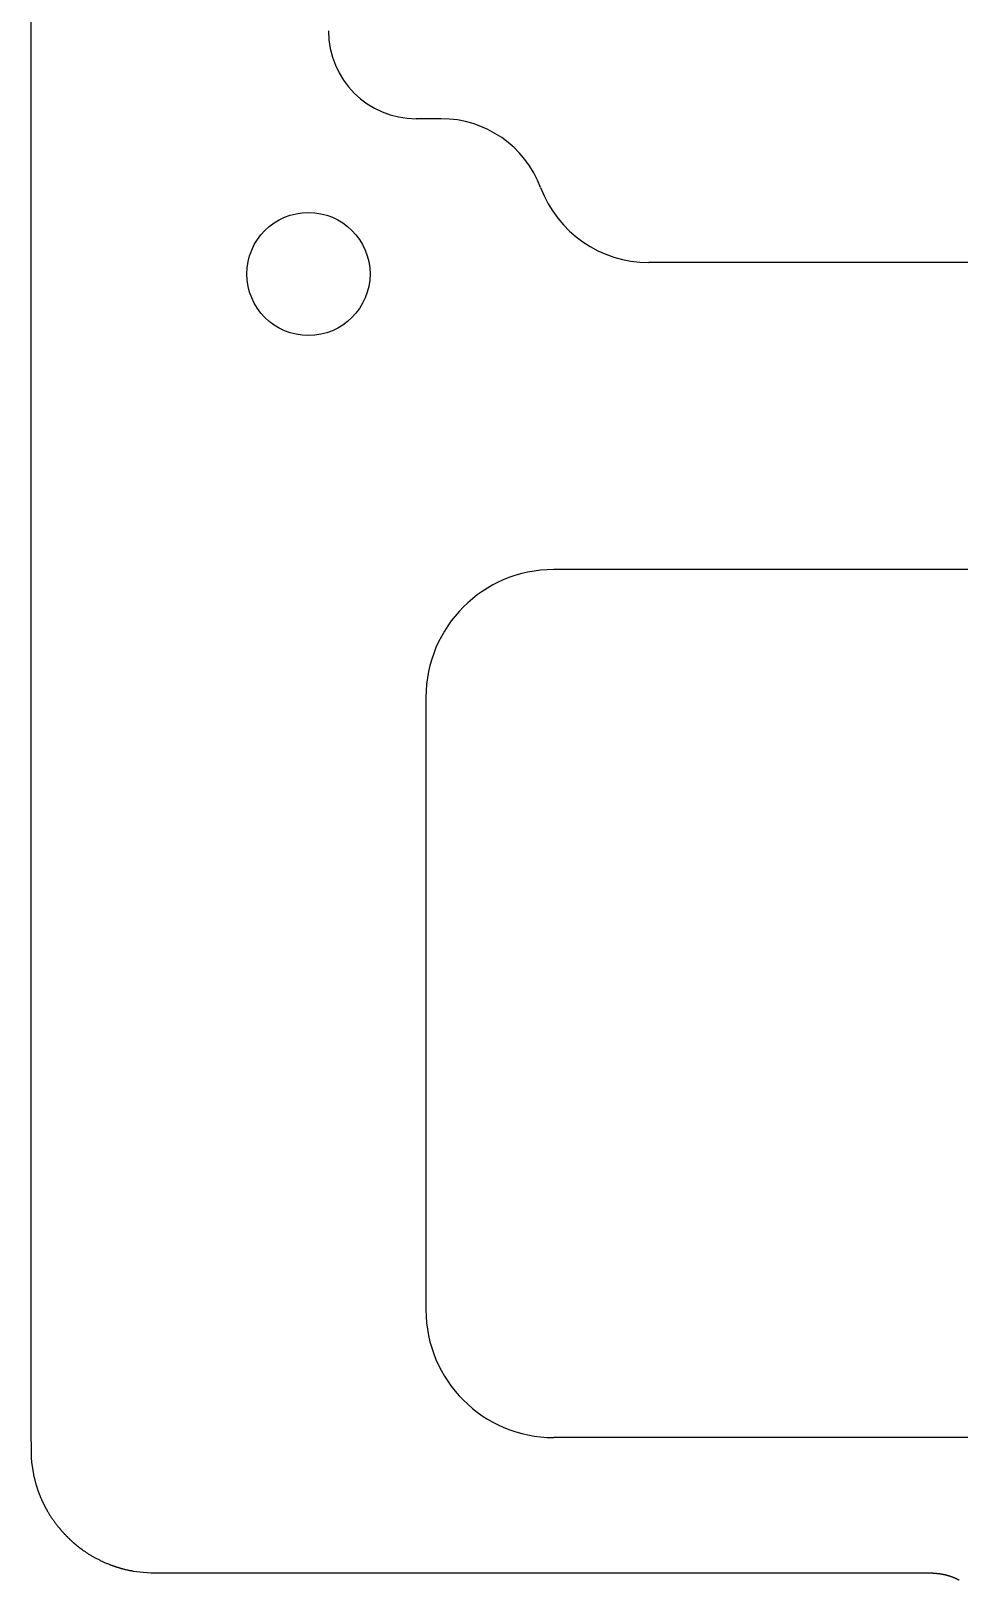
# Model space of a CAD drawing. Header units: millimetres. Extents: x -9 to 276, y -90 to 14.
# Drawn here: x -9 to 6.07, y -85.57 to -60.4 of the extents above; entities that cross this region are included whole.
import ezdxf

# ---------------------------------------------------------------- set-up
doc = ezdxf.new("R2010")
doc.units = ezdxf.units.MM
doc.layers.add('BLACK', color=7, linetype='CONTINUOUS')

msp = doc.modelspace()

# ---------------------------------------------------------------- linework, layer by layer
at = {"layer": 'BLACK', "linetype": 'Continuous'}
for p, q in [((-8.998551, -55.287502), (-8.998551, -62.236114)), ((-2.338725, -61.82749), (-2.742825, -61.82749)), ((-8.998551, -62.236114), (-8.998551, -65.710419)), ((22.783125, -64.16396), (1.032275, -64.16396)), ((-8.998551, -65.710419), (-8.998551, -69.184725)), ((-8.998551, -69.184725), (-8.998552, -72.659031)), ((10.03895, -69.15205), (-0.511051, -69.15205)), ((-2.58605, -71.22705), (-2.58605, -81.177051)), ((-8.998552, -72.659031), (-8.998552, -76.133336)), ((-8.998552, -76.133336), (-8.998552, -77.870489)), ((-8.998552, -77.870489), (-8.998552, -79.607642)), ((-8.998552, -79.607642), (-8.998552, -80.476218)), ((-8.998552, -80.476218), (-8.998552, -81.778633)), ((-8.998552, -81.778633), (-8.998552, -82.213265)), ((-8.998552, -82.213265), (-8.998552, -82.647659)), ((-8.998552, -82.647659), (-8.998552, -82.864804)), ((-8.998552, -82.973376), (-8.998553, -82.996893)), ((-8.998553, -82.996893), (-8.998552, -83.081948)), ((-8.998552, -82.864804), (-8.998552, -82.973376)), ((-8.998552, -83.081948), (-8.998517, -83.25464)), ((-8.998517, -83.25464), (-8.998413, -83.381389)), ((10.03895, -83.25205), (-0.51105, -83.25205)), ((-8.998413, -83.381389), (-8.99832, -83.416057)), ((-8.998291, -83.471988), (-8.998321, -83.477435)), ((-8.998321, -83.477435), (-8.998306, -83.482633)), ((-8.99832, -83.416057), (-8.998249, -83.442575)), ((-8.998306, -83.482633), (-8.99821, -83.488777)), ((-8.99824, -83.462195), (-8.998291, -83.471988)), ((-8.998249, -83.442575), (-8.998234, -83.45338)), ((-8.998234, -83.45338), (-8.99824, -83.462195)), ((-8.99821, -83.488777), (-8.997998, -83.497058)), ((-8.997998, -83.497058), (-8.99455, -83.576669)), ((-8.99455, -83.576669), (-8.987916, -83.656083)), ((-8.987916, -83.656083), (-8.965091, -83.814315)), ((-8.965091, -83.814315), (-8.962819, -83.826339)), ((-8.962819, -83.826339), (-8.960452, -83.838437)), ((-8.960452, -83.838437), (-8.957989, -83.850604)), ((-8.957989, -83.850604), (-8.955433, -83.862833)), ((-8.955433, -83.862833), (-8.952782, -83.875119)), ((-8.952782, -83.875119), (-8.950039, -83.887456)), ((-8.950039, -83.887456), (-8.947204, -83.899837)), ((-8.947204, -83.899837), (-8.944278, -83.912257)), ((-8.944278, -83.912257), (-8.941262, -83.924709)), ((-8.941262, -83.924709), (-8.938157, -83.937187)), ((-8.938157, -83.937187), (-8.934966, -83.949684)), ((-8.934966, -83.949684), (-8.931688, -83.962194)), ((-8.931688, -83.962194), (-8.928326, -83.974711)), ((-8.928326, -83.974711), (-8.926613, -83.98097)), ((-8.926613, -83.98097), (-8.924881, -83.987227)), ((-8.924881, -83.987227), (-8.923128, -83.993483)), ((-8.923128, -83.993483), (-8.921354, -83.999737)), ((-8.921354, -83.999737), (-8.919561, -84.005987)), ((-8.919561, -84.005987), (-8.917749, -84.012235)), ((-8.917749, -84.012235), (-8.915917, -84.018475)), ((-8.915917, -84.018475), (-8.914065, -84.024712)), ((-8.914065, -84.024712), (-8.912195, -84.030941)), ((-8.912195, -84.030941), (-8.910306, -84.037165)), ((-8.910306, -84.037165), (-8.908399, -84.043377)), ((-8.908399, -84.043377), (-8.906472, -84.049585)), ((-8.906472, -84.049585), (-8.904529, -84.055779)), ((-8.904529, -84.055779), (-8.902567, -84.061967)), ((-8.902567, -84.061967), (-8.900589, -84.068139)), ((-8.900589, -84.068139), (-8.898592, -84.074304)), ((-8.898592, -84.074304), (-8.896579, -84.080451)), ((-8.896579, -84.080451), (-8.894548, -84.086591)), ((-8.894548, -84.086591), (-8.892503, -84.09271)), ((-8.892503, -84.09271), (-8.89044, -84.098821)), ((-8.89044, -84.098821), (-8.888362, -84.10491)), ((-8.888362, -84.10491), (-8.886267, -84.11099)), ((-8.886267, -84.11099), (-8.884159, -84.117045)), ((-8.884159, -84.117045), (-8.882033, -84.12309)), ((-8.882033, -84.12309), (-8.879896, -84.129109)), ((-8.879896, -84.129109), (-8.877741, -84.135117)), ((-8.877741, -84.135117), (-8.874585, -84.143808)), ((-8.874585, -84.143808), (-8.872399, -84.149758)), ((-8.872399, -84.149758), (-8.870195, -84.155697)), ((-8.870195, -84.155697), (-8.867981, -84.161605)), ((-8.867981, -84.161605), (-8.865751, -84.167502)), ((-8.865751, -84.167502), (-8.863509, -84.17337)), ((-8.863509, -84.17337), (-8.861251, -84.179227)), ((-8.861251, -84.179227), (-8.858981, -84.185056)), ((-8.858981, -84.185056), (-8.856695, -84.190875)), ((-8.856695, -84.190875), (-8.854397, -84.196667)), ((-8.854397, -84.196667), (-8.852082, -84.202449)), ((-8.852082, -84.202449), (-8.849755, -84.208206)), ((-8.849755, -84.208206), (-8.847411, -84.213953)), ((-8.847411, -84.213953), (-8.845054, -84.219675)), ((-8.845054, -84.219675), (-8.84268, -84.225389)), ((-8.84268, -84.225389), (-8.840294, -84.231079)), ((-8.840294, -84.231079), (-8.83789, -84.23676)), ((-8.83789, -84.23676), (-8.835474, -84.242419)), ((-8.835474, -84.242419), (-8.833039, -84.24807)), ((-8.833039, -84.24807), (-8.830592, -84.253699)), ((-8.830592, -84.253699), (-8.828126, -84.25932)), ((-8.828126, -84.25932), (-8.825648, -84.264922)), ((-8.825648, -84.264922), (-8.823151, -84.270515)), ((-8.823151, -84.270515), (-8.82064, -84.27609)), ((-8.82064, -84.27609), (-8.818111, -84.281657)), ((-8.818111, -84.281657), (-8.815568, -84.287207)), ((-8.815568, -84.287207), (-8.813006, -84.292748)), ((-8.813006, -84.292748), (-8.81043, -84.298274)), ((-8.81043, -84.298274), (-8.807835, -84.303792)), ((-8.807835, -84.303792), (-8.805225, -84.309294)), ((-8.805225, -84.309294), (-8.802597, -84.31479)), ((-8.802597, -84.31479), (-8.799953, -84.320271)), ((-8.799953, -84.320271), (-8.79729, -84.325745)), ((-8.79729, -84.325745), (-8.794612, -84.331206)), ((-8.794612, -84.331206), (-8.791914, -84.336661)), ((-8.791914, -84.336661), (-8.7892, -84.342103)), ((-8.7892, -84.342103), (-8.786467, -84.347538)), ((-8.786467, -84.347538), (-8.783718, -84.352962)), ((-8.783718, -84.352962), (-8.780949, -84.358381)), ((-8.780949, -84.358381), (-8.778162, -84.363788)), ((-8.778162, -84.363788), (-8.775357, -84.36919)), ((-8.775357, -84.36919), (-8.772533, -84.374582)), ((-8.772533, -84.374582), (-8.76969, -84.379969)), ((-8.76969, -84.379969), (-8.766829, -84.385347)), ((-8.766829, -84.385347), (-8.763948, -84.39072)), ((-8.763948, -84.39072), (-8.761049, -84.396085)), ((-8.761049, -84.396085), (-8.758129, -84.401445)), ((-8.758129, -84.401445), (-8.755191, -84.406799)), ((-8.755191, -84.406799), (-8.752232, -84.412147)), ((-8.752232, -84.412147), (-8.749254, -84.41749)), ((-8.749254, -84.41749), (-8.746255, -84.422828)), ((-8.746255, -84.422828), (-8.743236, -84.428161)), ((-8.743236, -84.428161), (-8.740197, -84.433489)), ((-8.740197, -84.433489), (-8.737136, -84.438814)), ((-8.737136, -84.438814), (-8.734056, -84.444134)), ((-8.734056, -84.444134), (-8.728655, -84.453366)), ((-8.728655, -84.453366), (-8.722356, -84.463985)), ((-8.722356, -84.463985), (-8.71596, -84.474612)), ((-8.71596, -84.474612), (-8.709467, -84.485243)), ((-8.709467, -84.485243), (-8.702879, -84.495878)), ((-8.702879, -84.495878), (-8.696196, -84.506513)), ((-8.696196, -84.506513), (-8.689419, -84.517147)), ((-8.689419, -84.517147), (-8.68255, -84.527778)), ((-8.68255, -84.527778), (-8.675589, -84.538404)), ((-8.675589, -84.538404), (-8.668537, -84.549021)), ((-8.668537, -84.549021), (-8.661396, -84.559629)), ((-8.661396, -84.559629), (-8.654166, -84.570225)), ((-8.654166, -84.570225), (-8.646849, -84.580807)), ((-8.646849, -84.580807), (-8.639447, -84.591372)), ((-8.639447, -84.591372), (-8.631959, -84.601918)), ((-8.631959, -84.601918), (-8.624389, -84.612444)), ((-8.624389, -84.612444), (-8.616736, -84.622946)), ((-8.616736, -84.622946), (-8.609004, -84.633423)), ((-8.609004, -84.633423), (-8.601192, -84.643873)), ((-8.601192, -84.643873), (-8.593302, -84.654292)), ((-8.593302, -84.654292), (-8.585337, -84.664679)), ((-8.585337, -84.664679), (-8.577297, -84.675032)), ((-8.577297, -84.675032), (-8.569184, -84.685348)), ((-8.569184, -84.685348), (-8.561, -84.695626)), ((-8.561, -84.695626), (-8.552746, -84.705862)), ((-8.552746, -84.705862), (-8.548593, -84.710964)), ((-8.548593, -84.710964), (-8.544424, -84.716055)), ((-8.544424, -84.716055), (-8.540238, -84.721135)), ((-8.540238, -84.721135), (-8.536036, -84.726203)), ((-8.536036, -84.726203), (-8.531818, -84.73126)), ((-8.531818, -84.73126), (-8.527583, -84.736304)), ((-8.527583, -84.736304), (-8.523334, -84.741335)), ((-8.523334, -84.741335), (-8.519068, -84.746355)), ((-8.519068, -84.746355), (-8.514788, -84.75136)), ((-8.514788, -84.75136), (-8.510491, -84.756354)), ((-8.510491, -84.756354), (-8.506181, -84.761333)), ((-8.506181, -84.761333), (-8.501856, -84.766299)), ((-8.501856, -84.766299), (-8.497517, -84.77125)), ((-8.497517, -84.77125), (-8.493162, -84.776189)), ((-8.493162, -84.776189), (-8.488795, -84.781111)), ((-8.488795, -84.781111), (-8.484413, -84.78602)), ((-8.484413, -84.78602), (-8.480019, -84.790913)), ((-8.480019, -84.790913), (-8.47561, -84.795792)), ((-8.47561, -84.795792), (-8.47119, -84.800654)), ((-8.47119, -84.800654), (-8.466756, -84.805502)), ((-8.466756, -84.805502), (-8.46231, -84.810332)), ((-8.46231, -84.810332), (-8.457851, -84.815148)), ((-8.457851, -84.815148), (-8.453381, -84.819946)), ((-8.453381, -84.819946), (-8.448897, -84.824729)), ((-8.448897, -84.824729), (-8.444404, -84.829492)), ((-8.444404, -84.829492), (-8.439898, -84.834242)), ((-8.439898, -84.834242), (-8.435382, -84.838971)), ((-8.435382, -84.838971), (-8.430853, -84.843685)), ((-8.430853, -84.843685), (-8.426317, -84.848379)), ((-8.426317, -84.848379), (-8.421766, -84.853058)), ((-8.421766, -84.853058), (-8.417209, -84.857715)), ((-8.417209, -84.857715), (-8.412639, -84.862357)), ((-8.412639, -84.862357), (-8.408062, -84.866978)), ((-8.408062, -84.866978), (-8.403472, -84.871582)), ((-8.403472, -84.871582), (-8.398876, -84.876165)), ((-8.398876, -84.876165), (-8.394268, -84.880731)), ((-8.394268, -84.880731), (-8.389655, -84.885275)), ((-8.389655, -84.885275), (-8.385029, -84.889802)), ((-8.385029, -84.889802), (-8.380399, -84.894306)), ((-8.380399, -84.894306), (-8.375757, -84.898794)), ((-8.375757, -84.898794), (-8.371111, -84.903257)), ((-8.371111, -84.903257), (-8.366453, -84.907704)), ((-8.366453, -84.907704), (-8.361792, -84.912127)), ((-8.361792, -84.912127), (-8.35712, -84.916532)), ((-8.35712, -84.916532), (-8.352445, -84.920913)), ((-8.352445, -84.920913), (-8.347759, -84.925276)), ((-8.347759, -84.925276), (-8.34307, -84.929614)), ((-8.34307, -84.929614), (-8.338371, -84.933935)), ((-8.338371, -84.933935), (-8.333671, -84.93823)), ((-8.333671, -84.93823), (-8.32896, -84.942508)), ((-8.32896, -84.942508), (-8.324249, -84.946759)), ((-8.324249, -84.946759), (-8.319527, -84.950992)), ((-8.319527, -84.950992), (-8.314805, -84.955198)), ((-8.314805, -84.955198), (-8.310073, -84.959387)), ((-8.310073, -84.959387), (-8.305341, -84.963548)), ((-8.305341, -84.963548), (-8.3006, -84.967692)), ((-8.3006, -84.967692), (-8.29586, -84.971808)), ((-8.29586, -84.971808), (-8.29111, -84.975905)), ((-8.29111, -84.975905), (-8.286362, -84.979975)), ((-8.286362, -84.979975), (-8.281605, -84.984026)), ((-8.281605, -84.984026), (-8.27685, -84.988048)), ((-8.27685, -84.988048), (-8.272086, -84.992053)), ((-8.272086, -84.992053), (-8.267037, -84.996268)), ((-8.267037, -84.996268), (-8.262273, -85.000218)), ((-8.262273, -85.000218), (-8.257501, -85.00415)), ((-8.257501, -85.00415), (-8.252725, -85.008058)), ((-8.252725, -85.008058), (-8.24794, -85.011949)), ((-8.24794, -85.011949), (-8.24315, -85.015816)), ((-8.24315, -85.015816), (-8.238352, -85.019666)), ((-8.238352, -85.019666), (-8.233548, -85.023494)), ((-8.233548, -85.023494), (-8.228735, -85.027303)), ((-8.228735, -85.027303), (-8.223917, -85.031092)), ((-8.223917, -85.031092), (-8.219089, -85.034862)), ((-8.219089, -85.034862), (-8.214255, -85.038612)), ((-8.214255, -85.038612), (-8.209412, -85.042344)), ((-8.209412, -85.042344), (-8.204561, -85.046056)), ((-8.204561, -85.046056), (-8.199701, -85.04975)), ((-8.199701, -85.04975), (-8.194834, -85.053425)), ((-8.194834, -85.053425), (-8.189956, -85.057083)), ((-8.189956, -85.057083), (-8.185071, -85.060721)), ((-8.185071, -85.060721), (-8.180175, -85.064342)), ((-8.180175, -85.064342), (-8.175271, -85.067944)), ((-8.175271, -85.067944), (-8.170356, -85.07153)), ((-8.170356, -85.07153), (-8.165432, -85.075097)), ((-8.165432, -85.075097), (-8.160497, -85.078647)), ((-8.160497, -85.078647), (-8.155553, -85.08218)), ((-8.155553, -85.08218), (-8.150597, -85.085696)), ((-8.150597, -85.085696), (-8.145632, -85.089194)), ((-8.145632, -85.089194), (-8.140655, -85.092676)), ((-8.140655, -85.092676), (-8.130668, -85.099591)), ((-8.130668, -85.099591), (-8.120635, -85.106439)), ((-8.120635, -85.106439), (-8.110554, -85.113224)), ((-8.110554, -85.113224), (-8.100423, -85.119946)), ((-8.100423, -85.119946), (-8.090241, -85.126606)), ((-8.090241, -85.126606), (-8.080006, -85.133204)), ((-8.080006, -85.133204), (-8.069717, -85.139744)), ((-8.069717, -85.139744), (-8.05937, -85.146224)), ((-8.05937, -85.146224), (-8.048964, -85.152647)), ((-8.048964, -85.152647), (-8.038499, -85.159013)), ((-8.038499, -85.159013), (-8.02797, -85.165323)), ((-8.02797, -85.165323), (-8.017378, -85.171578)), ((-8.017378, -85.171578), (-8.006719, -85.17778)), ((-8.006719, -85.17778), (-7.995992, -85.183929)), ((-7.995992, -85.183929), (-7.985195, -85.190026)), ((-7.985195, -85.190026), (-7.976989, -85.194599)), ((-7.976989, -85.194599), (-7.966064, -85.200607)), ((-7.966064, -85.200607), (-7.955021, -85.206588)), ((-7.955021, -85.206588), (-7.943864, -85.212541)), ((-7.943864, -85.212541), (-7.932597, -85.218461)), ((-7.932597, -85.218461), (-7.921224, -85.224347)), ((-7.921224, -85.224347), (-7.909751, -85.230195)), ((-7.909751, -85.230195), (-7.898183, -85.236002)), ((-7.898183, -85.236002), (-7.886523, -85.241766)), ((-7.886523, -85.241766), (-7.874779, -85.247482)), ((-7.874779, -85.247482), (-7.862956, -85.253148)), ((-7.862956, -85.253148), (-7.851059, -85.258761)), ((-7.851059, -85.258761), (-7.839095, -85.264317)), ((-7.839095, -85.264317), (-7.82707, -85.269814)), ((-7.82707, -85.269814), (-7.814991, -85.275247)), ((-7.814991, -85.275247), (-7.802865, -85.280614)), ((-7.802865, -85.280614), (-7.790699, -85.285912)), ((-7.790699, -85.285912), (-7.7785, -85.291137)), ((-7.7785, -85.291137), (-7.766275, -85.296286)), ((-7.766275, -85.296286), (-7.754033, -85.301356)), ((-7.754033, -85.301356), (-7.74178, -85.306344)), ((-7.74178, -85.306344), (-7.729525, -85.311247)), ((-7.729525, -85.311247), (-7.723398, -85.313665)), ((-7.723398, -85.313665), (-7.717276, -85.316061)), ((-7.717276, -85.316061), (-7.711156, -85.318434)), ((-7.711156, -85.318434), (-7.705041, -85.320784)), ((-7.705041, -85.320784), (-7.698931, -85.323111)), ((-7.698931, -85.323111), (-7.692828, -85.325413)), ((-7.692828, -85.325413), (-7.686732, -85.327692)), ((-7.686732, -85.327692), (-7.680645, -85.329946)), ((-7.680645, -85.329946), (-7.674568, -85.332174)), ((-7.674568, -85.332174), (-7.6685, -85.334378)), ((-7.6685, -85.334378), (-7.662446, -85.336556)), ((-7.662446, -85.336556), (-7.656402, -85.338709)), ((-7.656402, -85.338709), (-7.655991, -85.338855)), ((-7.655991, -85.338855), (-7.649965, -85.340979)), ((-7.649965, -85.340979), (-7.643949, -85.343078)), ((-7.643949, -85.343078), (-7.637962, -85.345146)), ((-7.637962, -85.345146), (-7.631984, -85.34719)), ((-7.631984, -85.34719), (-7.626032, -85.349203)), ((-7.626032, -85.349203), (-7.620088, -85.351193)), ((-7.620088, -85.351193), (-7.614167, -85.353154)), ((-7.614167, -85.353154), (-7.608254, -85.355091)), ((-7.608254, -85.355091), (-7.60236, -85.357001)), ((-7.60236, -85.357001), (-7.596472, -85.358888)), ((-7.596472, -85.358888), (-7.590602, -85.360748)), ((-7.590602, -85.360748), (-7.584737, -85.362586)), ((-7.584737, -85.362586), (-7.578886, -85.364398)), ((-7.578886, -85.364398), (-7.573039, -85.366188)), ((-7.573039, -85.366188), (-7.567204, -85.367954)), ((-7.567204, -85.367954), (-7.561372, -85.369697)), ((-7.561372, -85.369697), (-7.555548, -85.371417)), ((-7.555548, -85.371417), (-7.549728, -85.373116)), ((-7.549728, -85.373116), (-7.543912, -85.374792)), ((-7.543912, -85.374792), (-7.538099, -85.376447)), ((-7.538099, -85.376447), (-7.532287, -85.378081)), ((-7.532287, -85.378081), (-7.526477, -85.379693)), ((-7.526477, -85.379693), (-7.520667, -85.381285)), ((-7.520667, -85.381285), (-7.514857, -85.382856)), ((-7.514857, -85.382856), (-7.503228, -85.385937)), ((-7.503228, -85.385937), (-7.491586, -85.388941)), ((-7.491586, -85.388941), (-7.47992, -85.391867)), ((-7.47992, -85.391867), (-7.468225, -85.394718)), ((-7.468225, -85.394718), (-7.456491, -85.397497)), ((-7.456491, -85.397497), (-7.444712, -85.400204)), ((-7.444712, -85.400204), (-7.432878, -85.402842)), ((-7.432878, -85.402842), (-7.420981, -85.405412)), ((-7.420981, -85.405412), (-7.409014, -85.407916)), ((-7.409014, -85.407916), (-7.396966, -85.410354)), ((-7.396966, -85.410354), (-7.384829, -85.412729)), ((-7.384829, -85.412729), (-7.372593, -85.415042)), ((-7.372593, -85.415042), (-7.360249, -85.417295)), ((-7.360249, -85.417295), (-7.347786, -85.419487)), ((-7.347786, -85.419487), (-7.34102, -85.420644)), ((-7.34102, -85.420644), (-7.17991, -85.441846)), ((-7.17991, -85.441846), (-7.107737, -85.44725)), ((-7.107737, -85.44725), (-7.051279, -85.448751)), ((-7.051279, -85.448751), (-7.011539, -85.449232)), ((-7.011539, -85.449232), (-7.000718, -85.449362)), ((-7.000718, -85.449362), (-6.999654, -85.449375)), ((-6.999654, -85.449375), (-6.977977, -85.449624)), ((-6.977977, -85.449624), (-6.966849, -85.449727)), ((-6.966849, -85.449727), (-6.954787, -85.449813)), ((-6.954787, -85.449813), (-6.932026, -85.44991)), ((-6.932026, -85.44991), (-6.899453, -85.449969)), ((-6.899453, -85.449969), (-6.848049, -85.449986)), ((-6.848049, -85.449986), (-6.817699, -85.449983)), ((-6.817699, -85.449983), (-6.796739, -85.44998)), ((-6.796739, -85.44998), (-6.631193, -85.449987)), ((-6.631193, -85.449987), (-6.528686, -85.449995)), ((-6.528686, -85.449995), (-6.397361, -85.449998)), ((-6.397361, -85.449998), (-6.355102, -85.449999)), ((-6.355102, -85.449999), (-6.155146, -85.45)), ((-6.155146, -85.45), (-6.046574, -85.45)), ((-6.046574, -85.45), (-5.938002, -85.45)), ((-5.938002, -85.45), (-5.721099, -85.45)), ((-5.721099, -85.45), (-5.504798, -85.45)), ((-5.504798, -85.45), (-3.549417, -85.45)), ((-3.549417, -85.45), (-2.68084, -85.45)), ((-2.68084, -85.45), (-2.267233, -85.449998)), ((-2.267233, -85.449998), (-0.943687, -85.45)), ((-0.943687, -85.45), (-0.573114, -85.450007)), ((-0.573114, -85.450007), (0.110136, -85.450017)), ((0.110136, -85.450017), (0.793466, -85.45)), ((0.793466, -85.45), (1.163151, -85.449973)), ((1.163151, -85.449973), (1.847034, -85.449935)), ((1.847034, -85.449935), (2.188882, -85.449948)), ((2.188882, -85.449948), (2.530618, -85.45)), ((2.530618, -85.45), (2.66434, -85.450032)), ((2.66434, -85.450032), (2.847907, -85.450075)), ((2.847907, -85.450075), (3.031533, -85.450097)), ((3.031533, -85.450097), (3.215276, -85.450079)), ((3.215276, -85.450079), (3.399195, -85.45)), ((3.399195, -85.45), (3.580333, -85.449859)), ((3.580333, -85.449859), (3.752685, -85.449725)), ((3.752685, -85.449725), (3.838799, -85.449678)), ((3.838799, -85.449678), (3.924839, -85.449658)), ((3.924839, -85.449658), (4.010781, -85.449671)), ((4.010781, -85.449671), (4.0966, -85.449727)), ((4.0966, -85.449727), (4.182272, -85.449834)), ((4.182272, -85.449834), (4.267771, -85.45)), ((4.267771, -85.45), (4.360062, -85.450248)), ((4.360062, -85.450248), (4.449482, -85.450527)), ((4.449482, -85.450527), (4.534383, -85.450792)), ((4.534383, -85.450792), (4.619374, -85.451025)), ((4.619374, -85.451025), (4.661933, -85.451121)), ((4.661933, -85.451121), (4.704549, -85.451196)), ((4.704549, -85.451196), (4.747233, -85.451248)), ((4.747233, -85.451248), (4.789997, -85.451272)), ((4.789997, -85.451272), (4.832852, -85.451265)), ((4.832852, -85.451265), (4.875809, -85.451222)), ((4.875809, -85.451222), (4.918881, -85.45114)), ((4.918881, -85.45114), (4.962078, -85.451014)), ((4.962078, -85.451014), (5.005412, -85.450841)), ((5.005412, -85.450841), (5.048894, -85.450617)), ((5.048894, -85.450617), (5.092535, -85.450338)), ((5.092535, -85.450338), (5.136348, -85.45)), ((5.136348, -85.45), (5.186474, -85.449548)), ((5.186474, -85.449548), (5.206101, -85.449362)), ((5.206101, -85.449362), (5.253059, -85.448923)), ((5.253059, -85.448923), (5.299741, -85.448534)), ((5.299741, -85.448534), (5.322917, -85.448374)), ((5.322917, -85.448374), (5.345952, -85.448245)), ((5.345952, -85.448245), (5.36882, -85.448152)), ((5.36882, -85.448152), (5.391498, -85.448103)), ((5.391498, -85.448103), (5.41396, -85.448103)), ((5.41396, -85.448103), (5.436183, -85.448158)), ((5.436183, -85.448158), (5.458142, -85.448275)), ((5.458142, -85.448275), (5.479813, -85.44846)), ((5.479813, -85.44846), (5.490533, -85.44858)), ((5.490533, -85.44858), (5.501172, -85.448719)), ((5.501172, -85.448719), (5.511726, -85.448878)), ((5.511726, -85.448878), (5.522193, -85.449058)), ((5.522193, -85.449058), (5.532569, -85.449259)), ((5.532569, -85.449259), (5.542853, -85.449483)), ((5.542853, -85.449483), (5.55304, -85.449729)), ((5.55304, -85.449729), (5.563127, -85.45)), ((5.563127, -85.45), (5.571651, -85.45025)), ((5.571651, -85.45025), (5.580103, -85.45052)), ((5.580103, -85.45052), (5.588007, -85.450792)), ((5.588007, -85.450792), (5.59585, -85.451083)), ((5.59585, -85.451083), (5.603256, -85.451379)), ((5.603256, -85.451379), (5.610608, -85.451693)), ((5.610608, -85.451693), (5.617602, -85.452012)), ((5.617602, -85.452012), (5.62455, -85.45235)), ((5.62455, -85.45235), (5.631196, -85.452694)), ((5.631196, -85.452694), (5.637802, -85.453056)), ((5.637802, -85.453056), (5.64415, -85.453424)), ((5.64415, -85.453424), (5.650462, -85.453811)), ((5.650462, -85.453811), (5.656552, -85.454205)), ((5.656552, -85.454205), (5.662609, -85.454617)), ((5.662609, -85.454617), (5.668472, -85.455036)), ((5.668472, -85.455036), (5.674306, -85.455473)), ((5.674306, -85.455473), (5.679969, -85.455918)), ((5.679969, -85.455918), (5.685605, -85.456381)), ((5.685605, -85.456381), (5.691089, -85.456853)), ((5.691089, -85.456853), (5.696551, -85.457342)), ((5.696551, -85.457342), (5.701875, -85.45784)), ((5.701875, -85.45784), (5.707179, -85.458356)), ((5.707179, -85.458356), (5.712361, -85.45888)), ((5.712361, -85.45888), (5.717524, -85.459423)), ((5.717524, -85.459423), (5.722577, -85.459975)), ((5.722577, -85.459975), (5.727613, -85.460545)), ((5.727613, -85.460545), (5.732549, -85.461125)), ((5.732549, -85.461125), (5.73747, -85.461723)), ((5.73747, -85.461723), (5.742301, -85.46233)), ((5.742301, -85.46233), (5.747119, -85.462956)), ((5.747119, -85.462956), (5.751854, -85.463592)), ((5.751854, -85.463592), (5.756578, -85.464246)), ((5.756578, -85.464246), (5.761226, -85.46491)), ((5.761226, -85.46491), (5.765865, -85.465594)), ((5.765865, -85.465594), (5.770435, -85.466287)), ((5.770435, -85.466287), (5.774996, -85.467)), ((5.774996, -85.467), (5.779495, -85.467723)), ((5.779495, -85.467723), (5.783985, -85.468466)), ((5.783985, -85.468466), (5.78842, -85.46922)), ((5.78842, -85.46922), (5.792847, -85.469992)), ((5.792847, -85.469992), (5.797223, -85.470777)), ((5.797223, -85.470777), (5.801593, -85.47158)), ((5.801593, -85.47158), (5.805917, -85.472396)), ((5.805917, -85.472396), (5.810235, -85.473231)), ((5.810235, -85.473231), (5.814511, -85.474079)), ((5.814511, -85.474079), (5.818783, -85.474946)), ((5.818783, -85.474946), (5.823017, -85.475826)), ((5.823017, -85.475826), (5.827247, -85.476725)), ((5.827247, -85.476725), (5.831444, -85.477639)), ((5.831444, -85.477639), (5.835637, -85.478572)), ((5.835637, -85.478572), (5.839801, -85.479518)), ((5.839801, -85.479518), (5.843962, -85.480486)), ((5.843962, -85.480486), (5.848096, -85.481467)), ((5.848096, -85.481467), (5.852229, -85.482469)), ((5.852229, -85.482469), (5.856338, -85.483485)), ((5.856338, -85.483485), (5.860447, -85.484523)), ((5.860447, -85.484523), (5.864534, -85.485575)), ((5.864534, -85.485575), (5.868623, -85.486649)), ((5.868623, -85.486649), (5.872693, -85.487738)), ((5.872693, -85.487738), (5.876764, -85.488849)), ((5.876764, -85.488849), (5.88082, -85.489976)), ((5.88082, -85.489976), (5.884878, -85.491125)), ((5.884878, -85.491125), (5.888923, -85.492291)), ((5.888923, -85.492291), (5.892971, -85.493478)), ((5.892971, -85.493478), (5.897874, -85.494945)), ((5.897874, -85.494945), (5.905946, -85.497427)), ((5.905946, -85.497427), (5.914038, -85.499998)), ((5.914038, -85.499998), (5.922147, -85.502659)), ((5.922147, -85.502659), (5.930269, -85.505409)), ((5.930269, -85.505409), (5.934335, -85.506817)), ((5.934335, -85.506817), (5.938403, -85.508247)), ((5.938403, -85.508247), (5.942473, -85.509699)), ((5.942473, -85.509699), (5.946544, -85.511173)), ((5.946544, -85.511173), (5.950617, -85.512669)), ((5.950617, -85.512669), (5.95469, -85.514186)), ((5.95469, -85.514186), (5.958765, -85.515725)), ((5.958765, -85.515725), (5.962839, -85.517285)), ((5.962839, -85.517285), (5.966913, -85.518866)), ((5.966913, -85.518866), (5.970987, -85.520469)), ((5.970987, -85.520469), (5.975059, -85.522093)), ((5.975059, -85.522093), (5.979131, -85.523738)), ((5.979131, -85.523738), (5.9832, -85.525404)), ((5.9832, -85.525404), (5.987268, -85.527091)), ((5.987268, -85.527091), (5.991333, -85.528798)), ((5.991333, -85.528798), (5.995396, -85.530527)), ((5.995396, -85.530527), (5.999455, -85.532275)), ((5.999455, -85.532275), (6.003512, -85.534044)), ((6.003512, -85.534044), (6.007563, -85.535833)), ((6.007563, -85.535833), (6.011613, -85.537642)), ((6.011613, -85.537642), (6.015656, -85.539471)), ((6.015656, -85.539471), (6.019696, -85.54132)), ((6.019696, -85.54132), (6.023729, -85.543188)), ((6.023729, -85.543188), (6.027758, -85.545077)), ((6.027758, -85.545077), (6.03178, -85.546984)), ((6.03178, -85.546984), (6.035798, -85.548911)), ((6.035798, -85.548911), (6.039807, -85.550857)), ((6.039807, -85.550857), (6.043811, -85.552822)), ((6.043811, -85.552822), (6.047806, -85.554805)), ((6.047806, -85.554805), (6.051797, -85.556809)), ((6.051797, -85.556809), (6.055776, -85.558829)), ((6.055776, -85.558829), (6.059751, -85.560869)), ((6.059751, -85.560869), (6.063714, -85.562926)), ((6.063714, -85.562926), (6.067672, -85.565002)), ((6.067672, -85.565002), (6.071617, -85.567095))]:
    msp.add_line(p, q, dxfattribs=at)
at = {"layer": 'BLACK'}
msp.add_circle((-4.49375, -64.35), 1, dxfattribs=at)
for centre, radius, start, end in [((-2.742814, -60.402489), 1.425001, 180.0000402, 269.9995577), ((-2.338749, -63.552398), 1.724908, 20.5454784, 89.9992028), ((1.032162, -62.288965), 1.874995, 200.5469215, 270.003453), ((-0.511046, -71.227054), 2.075004, 90.0001381, 179.9998896), ((-0.511048, -81.177048), 2.075002, 180.0000828, 269.9999448)]:
    msp.add_arc(centre, radius, start, end, dxfattribs=at)

doc.saveas('drawing.dxf')
